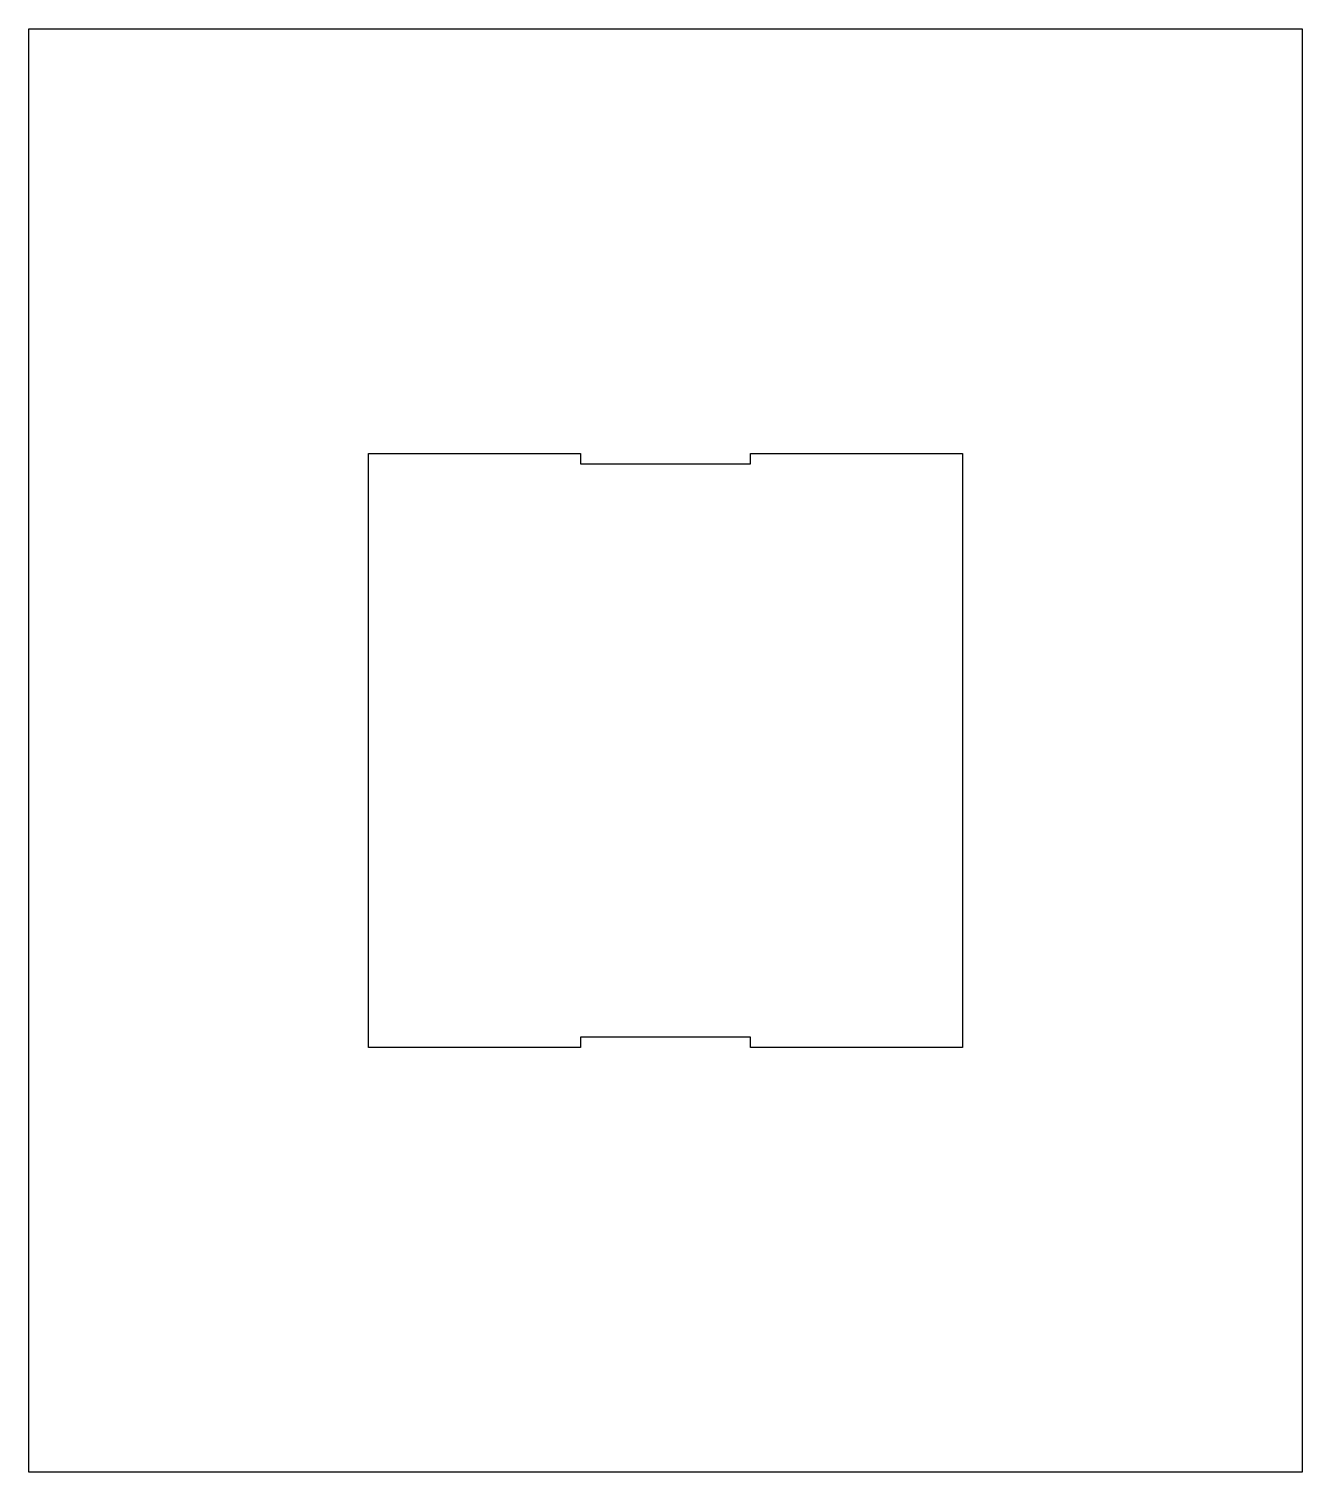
# Model space of a CAD drawing. Header units: millimetres. Extents: x 0 to 30, y -34 to 0.
import ezdxf

# ---------------------------------------------------------------- set-up
doc = ezdxf.new("R2010")
doc.units = ezdxf.units.MM

msp = doc.modelspace()

# ---------------------------------------------------------------- linework, layer by layer
for p, q in [((0, -34), (0, 0)), ((0, 0), (30, 0)), ((30, 0), (30, -34)), ((8, -24), (8, -10)), ((8, -10), (13, -10)), ((13, -10), (13, -10.25)), ((17, -10.25), (17, -10)), ((17, -10), (22, -10)), ((22, -10), (22, -24)), ((13, -10.25), (17, -10.25)), ((17, -23.75), (13, -23.75)), ((13, -23.75), (13, -24)), ((17, -24), (17, -23.75)), ((13, -24), (8, -24)), ((22, -24), (17, -24)), ((30, -34), (0, -34))]:
    msp.add_line(p, q)

doc.saveas('drawing.dxf')
